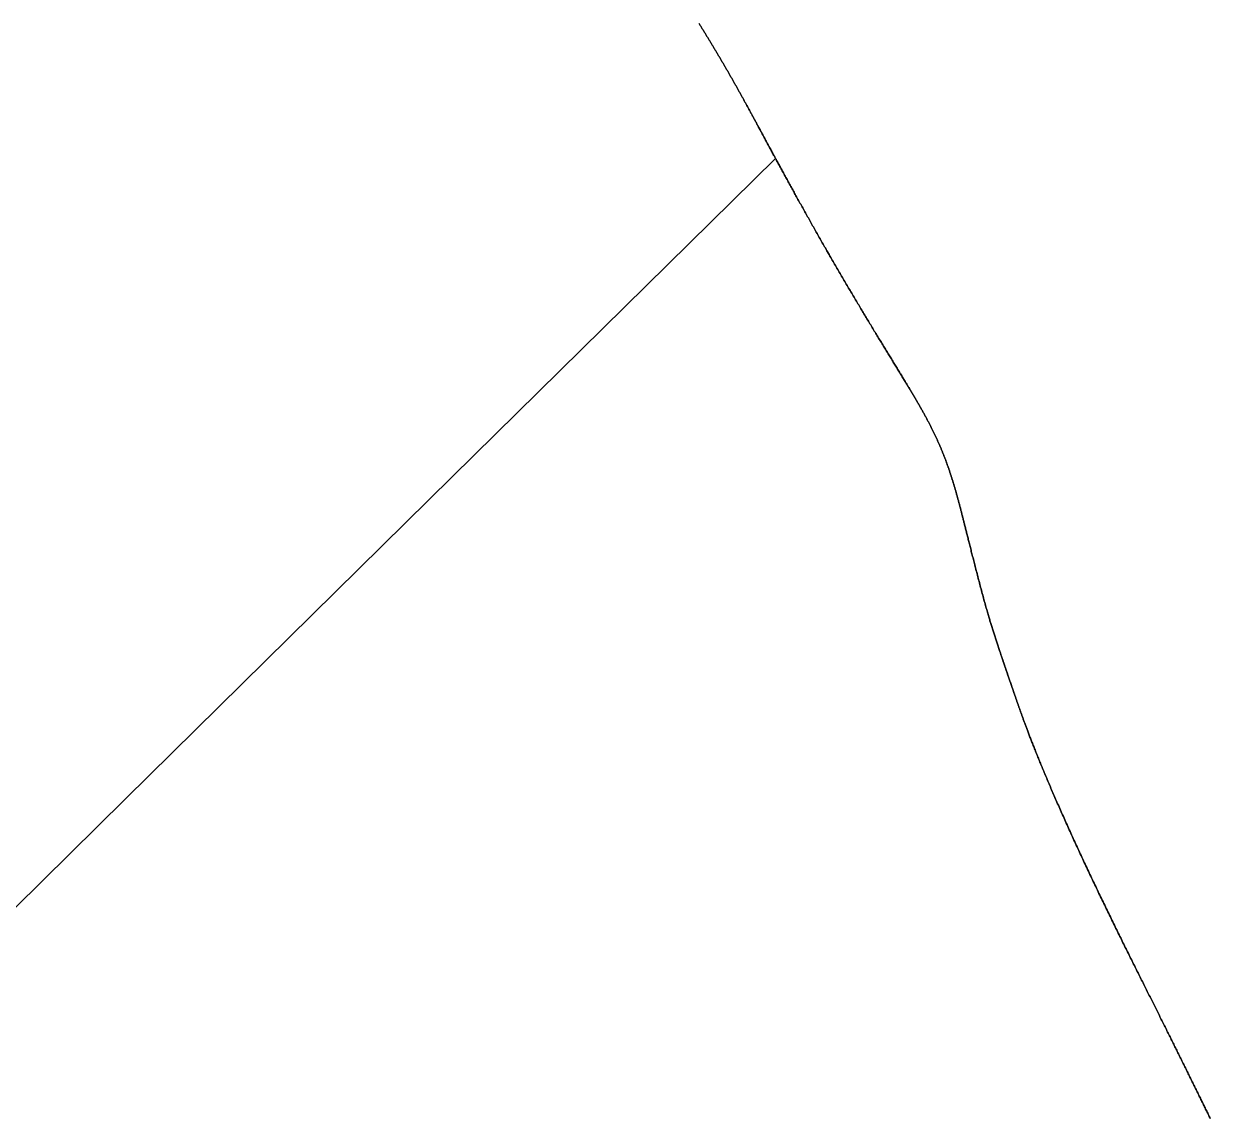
# Model space of a CAD drawing. Header units: inches. Extents: x 130170 to 284068, y 377793 to 804530.
# Drawn here: x 248986.3 to 249072.9, y 747036.5 to 747116.5 of the extents above; entities that cross this region are included whole.
import ezdxf

# ---------------------------------------------------------------- set-up
doc = ezdxf.new("R2010")
doc.units = ezdxf.units.IN
doc.header["$MEASUREMENT"] = 0
doc.layers.add('muni_il', color=7, linetype='Continuous')

msp = doc.modelspace()

# ---------------------------------------------------------------- linework, layer by layer
at = {"layer": 'muni_il'}
for points in [[(249035.574, 747116.476), (249035.603, 747116.429), (249035.632, 747116.382), (249035.661, 747116.335), (249035.69, 747116.287), (249035.719, 747116.24), (249035.748, 747116.193), (249035.777, 747116.146), (249035.806, 747116.099), (249035.834, 747116.052), (249035.863, 747116.006), (249035.892, 747115.959), (249035.92, 747115.912), (249035.949, 747115.865), (249035.977, 747115.819), (249036.006, 747115.772), (249036.034, 747115.726), (249036.063, 747115.679), (249036.091, 747115.633), (249036.119, 747115.586), (249036.147, 747115.54), (249036.176, 747115.494), (249036.204, 747115.447), (249036.232, 747115.401), (249036.26, 747115.355), (249036.288, 747115.309), (249036.316, 747115.263), (249036.344, 747115.217), (249036.371, 747115.171), (249036.399, 747115.125), (249036.427, 747115.079), (249036.455, 747115.033), (249036.482, 747114.987), (249036.51, 747114.941), (249036.537, 747114.896), (249036.565, 747114.85), (249036.592, 747114.804), (249036.62, 747114.759), (249036.647, 747114.713), (249036.674, 747114.667), (249036.702, 747114.622), (249036.729, 747114.576), (249036.756, 747114.531), (249036.783, 747114.485), (249036.81, 747114.44), (249036.837, 747114.394), (249036.864, 747114.349), (249036.891, 747114.304), (249036.918, 747114.258), (249036.945, 747114.213), (249036.972, 747114.168), (249036.999, 747114.122), (249037.026, 747114.077), (249037.053, 747114.032), (249037.079, 747113.987), (249037.106, 747113.941), (249037.133, 747113.896), (249037.159, 747113.851), (249037.186, 747113.806), (249037.213, 747113.76), (249037.239, 747113.715), (249037.266, 747113.67), (249037.292, 747113.625), (249037.319, 747113.579), (249037.345, 747113.534), (249037.372, 747113.489), (249037.398, 747113.444), (249037.424, 747113.398), (249037.451, 747113.353), (249037.477, 747113.307), (249037.503, 747113.262), (249037.53, 747113.217), (249037.556, 747113.171), (249037.582, 747113.126), (249037.609, 747113.08), (249037.635, 747113.035), (249037.661, 747112.989), (249037.687, 747112.944), (249037.714, 747112.898), (249037.74, 747112.852), (249037.766, 747112.807), (249037.793, 747112.761), (249037.819, 747112.715), (249037.845, 747112.669), (249037.871, 747112.623), (249037.898, 747112.577), (249037.924, 747112.531), (249037.95, 747112.485), (249037.977, 747112.438), (249038.003, 747112.392), (249038.029, 747112.345), (249038.056, 747112.299), (249038.082, 747112.252), (249038.109, 747112.205), (249038.135, 747112.159), (249038.161, 747112.112), (249038.188, 747112.065), (249038.214, 747112.018), (249038.241, 747111.97), (249038.268, 747111.923), (249038.294, 747111.876), (249038.321, 747111.828), (249038.348, 747111.78), (249038.374, 747111.732), (249038.401, 747111.685), (249038.428, 747111.636), (249038.455, 747111.588), (249038.482, 747111.54), (249038.509, 747111.491), (249038.536, 747111.443), (249038.563, 747111.394), (249038.59, 747111.345), (249038.618, 747111.295), (249038.645, 747111.246), (249038.672, 747111.197), (249038.7, 747111.147), (249038.727, 747111.097), (249038.755, 747111.047), (249038.783, 747110.997), (249038.811, 747110.946), (249038.838, 747110.896), (249038.866, 747110.845), (249038.894, 747110.794), (249038.922, 747110.743), (249038.951, 747110.691), (249038.979, 747110.64), (249039.008, 747110.588), (249039.036, 747110.535), (249039.065, 747110.483), (249039.093, 747110.431), (249039.122, 747110.378), (249039.151, 747110.325), (249039.18, 747110.271), (249039.209, 747110.218), (249039.239, 747110.164), (249039.268, 747110.11), (249039.298, 747110.056), (249039.327, 747110.001), (249039.357, 747109.946), (249039.387, 747109.891), (249039.417, 747109.836), (249039.448, 747109.78), (249039.478, 747109.724), (249039.508, 747109.668), (249039.539, 747109.611), (249039.57, 747109.554), (249039.601, 747109.497), (249039.632, 747109.44), (249039.663, 747109.382), (249039.695, 747109.324), (249039.726, 747109.266), (249039.758, 747109.207), (249039.79, 747109.148), (249039.822, 747109.089), (249039.854, 747109.029), (249039.886, 747108.969), (249039.919, 747108.909), (249039.952, 747108.848), (249039.985, 747108.787), (249040.018, 747108.725), (249040.051, 747108.664), (249040.085, 747108.602), (249040.118, 747108.539), (249040.152, 747108.476), (249040.186, 747108.413), (249040.22, 747108.35), (249040.255, 747108.286), (249040.29, 747108.221), (249040.325, 747108.157), (249040.36, 747108.092), (249040.395, 747108.027), (249040.43, 747107.961), (249040.466, 747107.895), (249040.502, 747107.828), (249040.538, 747107.761), (249040.574, 747107.694), (249040.611, 747107.626), (249040.648, 747107.558), (249040.685, 747107.49), (249040.722, 747107.421), (249040.759, 747107.351), (249040.797, 747107.282), (249040.835, 747107.212), (249040.873, 747107.141), (249040.911, 747107.07), (249040.95, 747106.999), (249040.989, 747106.927), (249041.028, 747106.855), (249041.067, 747106.783), (249041.106, 747106.71), (249041.147, 747106.635), (249017.547, 747083.375), (248993.703, 747059.875), (248971.422, 747037.875)], [(249072.882, 747036.529), (249072.844, 747036.605), (249072.807, 747036.681), (249072.77, 747036.757), (249072.732, 747036.834), (249072.695, 747036.91), (249072.657, 747036.987), (249072.619, 747037.064), (249072.581, 747037.141), (249072.543, 747037.219), (249072.505, 747037.296), (249072.467, 747037.374), (249072.429, 747037.452), (249072.39, 747037.531), (249072.352, 747037.609), (249072.313, 747037.688), (249072.275, 747037.766), (249072.236, 747037.845), (249072.197, 747037.924), (249072.158, 747038.004), (249072.119, 747038.083), (249072.08, 747038.163), (249072.041, 747038.243), (249072.001, 747038.323), (249071.962, 747038.403), (249071.922, 747038.484), (249071.883, 747038.564), (249071.843, 747038.645), (249071.803, 747038.726), (249071.764, 747038.807), (249071.724, 747038.889), (249071.683, 747038.97), (249071.643, 747039.052), (249071.603, 747039.134), (249071.563, 747039.216), (249071.522, 747039.298), (249071.482, 747039.381), (249071.441, 747039.463), (249071.4, 747039.546), (249071.359, 747039.629), (249071.318, 747039.712), (249071.277, 747039.796), (249071.236, 747039.879), (249071.195, 747039.963), (249071.153, 747040.047), (249071.112, 747040.131), (249071.07, 747040.216), (249071.028, 747040.3), (249070.987, 747040.385), (249070.945, 747040.47), (249070.903, 747040.555), (249070.86, 747040.64), (249070.818, 747040.726), (249070.776, 747040.811), (249070.733, 747040.897), (249070.691, 747040.984), (249070.648, 747041.07), (249070.605, 747041.156), (249070.562, 747041.243), (249070.519, 747041.33), (249070.476, 747041.417), (249070.432, 747041.505), (249070.389, 747041.592), (249070.345, 747041.68), (249070.302, 747041.768), (249070.258, 747041.857), (249070.214, 747041.945), (249070.17, 747042.034), (249070.126, 747042.123), (249070.081, 747042.212), (249070.037, 747042.301), (249069.992, 747042.391), (249069.947, 747042.481), (249069.902, 747042.571), (249069.857, 747042.662), (249069.812, 747042.753), (249069.767, 747042.843), (249069.721, 747042.935), (249069.676, 747043.026), (249069.63, 747043.118), (249069.584, 747043.21), (249069.538, 747043.302), (249069.492, 747043.395), (249069.445, 747043.488), (249069.399, 747043.581), (249069.352, 747043.675), (249069.305, 747043.768), (249069.258, 747043.862), (249069.211, 747043.957), (249069.164, 747044.051), (249069.116, 747044.146), (249069.069, 747044.242), (249069.021, 747044.337), (249068.973, 747044.433), (249068.925, 747044.53), (249068.876, 747044.626), (249068.828, 747044.723), (249068.779, 747044.82), (249068.73, 747044.918), (249068.681, 747045.016), (249068.632, 747045.114), (249068.582, 747045.213), (249068.533, 747045.312), (249068.483, 747045.411), (249068.433, 747045.511), (249068.383, 747045.611), (249068.333, 747045.712), (249068.282, 747045.812), (249068.232, 747045.914), (249068.181, 747046.015), (249068.13, 747046.117), (249068.078, 747046.22), (249068.027, 747046.322), (249067.975, 747046.425), (249067.924, 747046.529), (249067.872, 747046.633), (249067.819, 747046.737), (249067.767, 747046.842), (249067.715, 747046.947), (249067.662, 747047.053), (249067.609, 747047.159), (249067.556, 747047.265), (249067.502, 747047.372), (249067.449, 747047.479), (249067.395, 747047.586), (249067.341, 747047.694), (249067.287, 747047.803), (249067.233, 747047.912), (249067.179, 747048.021), (249067.124, 747048.131), (249067.069, 747048.241), (249067.014, 747048.351), (249066.959, 747048.462), (249066.904, 747048.573), (249066.848, 747048.685), (249066.793, 747048.797), (249066.737, 747048.91), (249066.681, 747049.023), (249066.625, 747049.136), (249066.568, 747049.25), (249066.512, 747049.364), (249066.455, 747049.479), (249066.398, 747049.594), (249066.342, 747049.71), (249066.284, 747049.825), (249066.227, 747049.942), (249066.17, 747050.058), (249066.112, 747050.175), (249066.054, 747050.293), (249065.997, 747050.411), (249065.939, 747050.529), (249065.881, 747050.647), (249065.822, 747050.766), (249065.764, 747050.885), (249065.706, 747051.005), (249065.647, 747051.125), (249065.588, 747051.245), (249065.53, 747051.366), (249065.471, 747051.487), (249065.412, 747051.608), (249065.353, 747051.73), (249065.293, 747051.852), (249065.234, 747051.974), (249065.175, 747052.096), (249065.116, 747052.219), (249065.056, 747052.342), (249064.997, 747052.466), (249064.937, 747052.589), (249064.878, 747052.713), (249064.818, 747052.837), (249064.758, 747052.961), (249064.699, 747053.086), (249064.639, 747053.21), (249064.579, 747053.335), (249064.52, 747053.46), (249064.46, 747053.586), (249064.4, 747053.711), (249064.341, 747053.836), (249064.281, 747053.962), (249064.221, 747054.088), (249064.162, 747054.214), (249064.102, 747054.34), (249064.043, 747054.466), (249063.983, 747054.592), (249063.924, 747054.718), (249063.865, 747054.844), (249063.805, 747054.97), (249063.746, 747055.097), (249063.687, 747055.223), (249063.628, 747055.349), (249063.569, 747055.475), (249063.511, 747055.601), (249063.452, 747055.727), (249063.394, 747055.853), (249063.335, 747055.979), (249063.277, 747056.105), (249063.219, 747056.23), (249063.161, 747056.356), (249063.104, 747056.481), (249063.046, 747056.606), (249062.989, 747056.731), (249062.932, 747056.856), (249062.875, 747056.98), (249062.819, 747057.105), (249062.762, 747057.229), (249062.706, 747057.352), (249062.65, 747057.476), (249062.594, 747057.599), (249062.539, 747057.721), (249062.484, 747057.844), (249062.429, 747057.966), (249062.374, 747058.087), (249062.32, 747058.209), (249062.266, 747058.329), (249062.212, 747058.45), (249062.158, 747058.57), (249062.105, 747058.689), (249062.053, 747058.808), (249062, 747058.927), (249061.948, 747059.044), (249061.896, 747059.162), (249061.845, 747059.279), (249061.793, 747059.395), (249061.743, 747059.511), (249061.692, 747059.626), (249061.642, 747059.74), (249061.593, 747059.854), (249061.543, 747059.968), (249061.495, 747060.08), (249061.446, 747060.192), (249061.398, 747060.303), (249061.35, 747060.414), (249061.303, 747060.524), (249061.256, 747060.633), (249061.21, 747060.741), (249061.164, 747060.849), (249061.118, 747060.956), (249061.073, 747061.062), (249061.029, 747061.168), (249060.984, 747061.272), (249060.941, 747061.376), (249060.897, 747061.479), (249060.854, 747061.581), (249060.812, 747061.682), (249060.77, 747061.783), (249060.728, 747061.882), (249060.687, 747061.981), (249060.647, 747062.079), (249060.606, 747062.176), (249060.567, 747062.272), (249060.527, 747062.367), (249060.489, 747062.462), (249060.45, 747062.555), (249060.413, 747062.648), (249060.375, 747062.739), (249060.338, 747062.83), (249060.302, 747062.92), (249060.266, 747063.009), (249060.23, 747063.097), (249060.195, 747063.184), (249060.161, 747063.27), (249060.127, 747063.355), (249060.093, 747063.44), (249060.06, 747063.523), (249060.027, 747063.606), (249059.995, 747063.687), (249059.963, 747063.768), (249059.931, 747063.848), (249059.9, 747063.926), (249059.87, 747064.004), (249059.84, 747064.081), (249059.81, 747064.158), (249059.781, 747064.233), (249059.752, 747064.307), (249059.724, 747064.381), (249059.696, 747064.453), (249059.668, 747064.525), (249059.641, 747064.596), (249059.614, 747064.666), (249059.588, 747064.735), (249059.562, 747064.803), (249059.536, 747064.871), (249059.511, 747064.937), (249059.487, 747065.003), (249059.462, 747065.068), (249059.438, 747065.132), (249059.414, 747065.196), (249059.391, 747065.259), (249059.368, 747065.32), (249059.345, 747065.382), (249059.323, 747065.442), (249059.301, 747065.502), (249059.279, 747065.561), (249059.258, 747065.619), (249059.237, 747065.677), (249059.216, 747065.734), (249059.196, 747065.79), (249059.175, 747065.846), (249059.155, 747065.901), (249059.136, 747065.955), (249059.116, 747066.009), (249059.097, 747066.062), (249059.078, 747066.114), (249059.06, 747066.166), (249059.041, 747066.218), (249059.023, 747066.269), (249059.005, 747066.319), (249058.988, 747066.369), (249058.97, 747066.418), (249058.953, 747066.467), (249058.936, 747066.516), (249058.919, 747066.564), (249058.902, 747066.611), (249058.886, 747066.658), (249058.869, 747066.705), (249058.853, 747066.751), (249058.837, 747066.797), (249058.821, 747066.843), (249058.805, 747066.888), (249058.79, 747066.933), (249058.774, 747066.977), (249058.759, 747067.021), (249058.744, 747067.065), (249058.729, 747067.109), (249058.714, 747067.152), (249058.699, 747067.195), (249058.684, 747067.237), (249058.669, 747067.28), (249058.655, 747067.322), (249058.64, 747067.364), (249058.626, 747067.405), (249058.612, 747067.447), (249058.598, 747067.488), (249058.583, 747067.529), (249058.569, 747067.57), (249058.555, 747067.61), (249058.542, 747067.651), (249058.528, 747067.691), (249058.514, 747067.731), (249058.5, 747067.77), (249058.487, 747067.81), (249058.473, 747067.849), (249058.46, 747067.889), (249058.446, 747067.928), (249058.433, 747067.967), (249058.42, 747068.005), (249058.406, 747068.044), (249058.393, 747068.082), (249058.38, 747068.121), (249058.367, 747068.159), (249058.354, 747068.197), (249058.341, 747068.234), (249058.328, 747068.272), (249058.315, 747068.309), (249058.302, 747068.347), (249058.29, 747068.384), (249058.277, 747068.421), (249058.264, 747068.457), (249058.252, 747068.494), (249058.239, 747068.53), (249058.227, 747068.566), (249058.214, 747068.602), (249058.202, 747068.638), (249058.19, 747068.674), (249058.178, 747068.709), (249058.165, 747068.744), (249058.153, 747068.779), (249058.141, 747068.814), (249058.13, 747068.849), (249058.118, 747068.883), (249058.106, 747068.917), (249058.094, 747068.951), (249058.083, 747068.984), (249058.071, 747069.018), (249058.06, 747069.051), (249058.048, 747069.084), (249058.037, 747069.117), (249058.026, 747069.149), (249058.015, 747069.181), (249058.004, 747069.213), (249057.993, 747069.245), (249057.982, 747069.277), (249057.971, 747069.308), (249057.961, 747069.339), (249057.95, 747069.37), (249057.94, 747069.401), (249057.929, 747069.431), (249057.919, 747069.462), (249057.908, 747069.492), (249057.898, 747069.522), (249057.888, 747069.552), (249057.877, 747069.582), (249057.867, 747069.611), (249057.857, 747069.641), (249057.847, 747069.671), (249057.837, 747069.7), (249057.827, 747069.73), (249057.816, 747069.76), (249057.806, 747069.79), (249057.796, 747069.82), (249057.786, 747069.85), (249057.775, 747069.881), (249057.765, 747069.912), (249057.754, 747069.943), (249057.743, 747069.975), (249057.732, 747070.007), (249057.721, 747070.04), (249057.71, 747070.073), (249057.698, 747070.108), (249057.686, 747070.143), (249057.674, 747070.179), (249057.661, 747070.216), (249057.648, 747070.255), (249057.635, 747070.294), (249057.621, 747070.336), (249057.606, 747070.378), (249057.591, 747070.423), (249057.575, 747070.469), (249057.559, 747070.518), (249057.524, 747070.621), (249056.861, 747072.673), (249056.843, 747072.733), (249056.824, 747072.796), (249056.804, 747072.863), (249056.783, 747072.933), (249056.761, 747073.006), (249056.738, 747073.083), (249056.715, 747073.162), (249056.691, 747073.245), (249056.666, 747073.33), (249056.641, 747073.418), (249056.615, 747073.509), (249056.589, 747073.602), (249056.562, 747073.698), (249056.534, 747073.795), (249056.506, 747073.895), (249056.478, 747073.996), (249056.449, 747074.1), (249056.42, 747074.204), (249056.391, 747074.31), (249056.362, 747074.417), (249056.332, 747074.526), (249056.303, 747074.635), (249056.273, 747074.745), (249056.243, 747074.855), (249056.213, 747074.967), (249056.183, 747075.078), (249056.153, 747075.19), (249056.123, 747075.302), (249056.094, 747075.415), (249056.064, 747075.527), (249056.034, 747075.639), (249056.005, 747075.751), (249055.975, 747075.862), (249055.946, 747075.973), (249055.917, 747076.084), (249055.888, 747076.194), (249055.86, 747076.304), (249055.832, 747076.413), (249055.804, 747076.521), (249055.776, 747076.628), (249055.748, 747076.735), (249055.721, 747076.841), (249055.694, 747076.945), (249055.667, 747077.049), (249055.641, 747077.152), (249055.615, 747077.254), (249055.589, 747077.355), (249055.564, 747077.454), (249055.538, 747077.553), (249055.514, 747077.651), (249055.489, 747077.747), (249055.465, 747077.842), (249055.441, 747077.936), (249055.418, 747078.029), (249055.394, 747078.121), (249055.371, 747078.212), (249055.349, 747078.302), (249055.326, 747078.39), (249055.304, 747078.477), (249055.283, 747078.563), (249055.261, 747078.649), (249055.24, 747078.732), (249055.219, 747078.815), (249055.199, 747078.897), (249055.179, 747078.978), (249055.159, 747079.057), (249055.139, 747079.136), (249055.119, 747079.213), (249055.1, 747079.29), (249055.081, 747079.365), (249055.062, 747079.44), (249055.044, 747079.514), (249055.026, 747079.586), (249055.008, 747079.658), (249054.99, 747079.729), (249054.972, 747079.799), (249054.955, 747079.868), (249054.938, 747079.936), (249054.921, 747080.003), (249054.904, 747080.07), (249054.887, 747080.136), (249054.871, 747080.201), (249054.854, 747080.265), (249054.838, 747080.329), (249054.822, 747080.392), (249054.806, 747080.454), (249054.791, 747080.516), (249054.775, 747080.577), (249054.76, 747080.638), (249054.744, 747080.697), (249054.729, 747080.757), (249054.714, 747080.815), (249054.699, 747080.874), (249054.684, 747080.931), (249054.669, 747080.988), (249054.654, 747081.045), (249054.64, 747081.101), (249054.625, 747081.157), (249054.611, 747081.213), (249054.596, 747081.267), (249054.582, 747081.322), (249054.567, 747081.376), (249054.553, 747081.43), (249054.539, 747081.484), (249054.525, 747081.537), (249054.51, 747081.589), (249054.496, 747081.642), (249054.482, 747081.694), (249054.468, 747081.746), (249054.454, 747081.798), (249054.44, 747081.849), (249054.426, 747081.9), (249054.412, 747081.951), (249054.398, 747082.002), (249054.384, 747082.052), (249054.37, 747082.103), (249054.356, 747082.153), (249054.342, 747082.203), (249054.327, 747082.252), (249054.313, 747082.302), (249054.299, 747082.351), (249054.285, 747082.401), (249054.271, 747082.45), (249054.257, 747082.499), (249054.243, 747082.547), (249054.228, 747082.596), (249054.214, 747082.645), (249054.2, 747082.693), (249054.185, 747082.742), (249054.171, 747082.79), (249054.156, 747082.838), (249054.142, 747082.886), (249054.127, 747082.934), (249054.113, 747082.982), (249054.098, 747083.03), (249054.083, 747083.078), (249054.068, 747083.126), (249054.053, 747083.173), (249054.038, 747083.221), (249054.023, 747083.269), (249054.008, 747083.316), (249053.993, 747083.364), (249053.978, 747083.411), (249053.963, 747083.458), (249053.947, 747083.506), (249053.932, 747083.553), (249053.916, 747083.6), (249053.901, 747083.648), (249053.885, 747083.695), (249053.869, 747083.742), (249053.853, 747083.789), (249053.838, 747083.837), (249053.821, 747083.884), (249053.805, 747083.931), (249053.789, 747083.978), (249053.773, 747084.025), (249053.756, 747084.072), (249053.74, 747084.119), (249053.723, 747084.166), (249053.707, 747084.214), (249053.69, 747084.261), (249053.673, 747084.308), (249053.656, 747084.355), (249053.639, 747084.402), (249053.621, 747084.449), (249053.604, 747084.496), (249053.587, 747084.543), (249053.569, 747084.59), (249053.551, 747084.637), (249053.534, 747084.685), (249053.516, 747084.732), (249053.498, 747084.779), (249053.48, 747084.826), (249053.461, 747084.873), (249053.443, 747084.92), (249053.424, 747084.968), (249053.406, 747085.015), (249053.387, 747085.062), (249053.368, 747085.109), (249053.349, 747085.157), (249053.33, 747085.204), (249053.311, 747085.251), (249053.291, 747085.299), (249053.272, 747085.346), (249053.252, 747085.394), (249053.232, 747085.441), (249053.212, 747085.489), (249053.192, 747085.536), (249053.172, 747085.584), (249053.151, 747085.631), (249053.131, 747085.679), (249053.11, 747085.727), (249053.089, 747085.775), (249053.068, 747085.822), (249053.047, 747085.87), (249053.025, 747085.918), (249053.004, 747085.966), (249052.982, 747086.014), (249052.961, 747086.062), (249052.939, 747086.111), (249052.916, 747086.159), (249052.894, 747086.207), (249052.872, 747086.256), (249052.849, 747086.304), (249052.826, 747086.353), (249052.803, 747086.402), (249052.78, 747086.45), (249052.757, 747086.499), (249052.733, 747086.548), (249052.71, 747086.597), (249052.686, 747086.646), (249052.662, 747086.696), (249052.637, 747086.745), (249052.613, 747086.795), (249052.588, 747086.844), (249052.563, 747086.894), (249052.538, 747086.944), (249052.513, 747086.994), (249052.488, 747087.044), (249052.462, 747087.094), (249052.436, 747087.145), (249052.41, 747087.195), (249052.384, 747087.246), (249052.358, 747087.297), (249052.331, 747087.348), (249052.304, 747087.399), (249052.277, 747087.45), (249052.25, 747087.502), (249052.222, 747087.554), (249052.194, 747087.606), (249052.166, 747087.658), (249052.138, 747087.71), (249052.11, 747087.763), (249052.081, 747087.815), (249052.052, 747087.868), (249052.023, 747087.921), (249051.994, 747087.975), (249051.964, 747088.028), (249051.935, 747088.082), (249051.904, 747088.136), (249051.874, 747088.19), (249051.844, 747088.245), (249051.813, 747088.3), (249051.782, 747088.355), (249051.75, 747088.41), (249051.719, 747088.465), (249051.687, 747088.521), (249051.655, 747088.577), (249051.623, 747088.634), (249051.59, 747088.69), (249051.557, 747088.747), (249051.524, 747088.805), (249051.491, 747088.862), (249051.457, 747088.92), (249051.423, 747088.978), (249051.389, 747089.037), (249051.355, 747089.096), (249051.32, 747089.155), (249051.285, 747089.214), (249051.25, 747089.274), (249051.214, 747089.334), (249051.179, 747089.395), (249051.143, 747089.455), (249051.106, 747089.517), (249051.07, 747089.578), (249051.033, 747089.64), (249050.995, 747089.702), (249050.958, 747089.765), (249050.92, 747089.828), (249050.882, 747089.891), (249050.844, 747089.955), (249050.805, 747090.019), (249050.766, 747090.084), (249050.727, 747090.149), (249050.688, 747090.214), (249050.648, 747090.28), (249050.608, 747090.346), (249050.567, 747090.413), (249050.527, 747090.48), (249050.486, 747090.547), (249050.445, 747090.615), (249050.403, 747090.683), (249050.361, 747090.752), (249050.319, 747090.821), (249050.277, 747090.89), (249050.234, 747090.96), (249050.192, 747091.031), (249050.148, 747091.101), (249050.105, 747091.173), (249050.061, 747091.244), (249050.017, 747091.316), (249049.973, 747091.389), (249049.928, 747091.462), (249049.883, 747091.535), (249049.838, 747091.609), (249049.793, 747091.684), (249049.747, 747091.758), (249049.701, 747091.834), (249049.654, 747091.909), (249049.608, 747091.985), (249049.561, 747092.062), (249049.514, 747092.139), (249049.467, 747092.216), (249049.419, 747092.294), (249049.371, 747092.372), (249049.323, 747092.451), (249049.275, 747092.53), (249049.226, 747092.61), (249049.177, 747092.69), (249049.128, 747092.77), (249049.078, 747092.851), (249049.029, 747092.933), (249048.979, 747093.015), (249048.929, 747093.097), (249048.878, 747093.179), (249048.828, 747093.262), (249048.777, 747093.346), (249048.726, 747093.43), (249048.675, 747093.514), (249048.623, 747093.599), (249048.571, 747093.684), (249048.52, 747093.769), (249048.467, 747093.855), (249048.415, 747093.942), (249048.362, 747094.028), (249048.31, 747094.115), (249048.257, 747094.203), (249048.204, 747094.291), (249048.15, 747094.379), (249048.097, 747094.467), (249048.043, 747094.556), (249047.989, 747094.646), (249047.935, 747094.735), (249047.881, 747094.825), (249047.827, 747094.915), (249047.772, 747095.006), (249047.718, 747095.097), (249047.663, 747095.188), (249047.608, 747095.28), (249047.553, 747095.372), (249047.497, 747095.464), (249047.442, 747095.556), (249047.387, 747095.649), (249047.331, 747095.742), (249047.275, 747095.835), (249047.219, 747095.929), (249047.164, 747096.023), (249047.108, 747096.117), (249047.051, 747096.211), (249046.995, 747096.306), (249046.939, 747096.401), (249046.883, 747096.496), (249046.826, 747096.591), (249046.77, 747096.686), (249046.713, 747096.782), (249046.656, 747096.878), (249046.6, 747096.974), (249046.543, 747097.07), (249046.486, 747097.166), (249046.429, 747097.263), (249046.372, 747097.359), (249046.316, 747097.456), (249046.259, 747097.553), (249046.202, 747097.65), (249046.145, 747097.747), (249046.088, 747097.844), (249046.031, 747097.941), (249045.974, 747098.039), (249045.917, 747098.136), (249045.86, 747098.234), (249045.803, 747098.331), (249045.746, 747098.429), (249045.69, 747098.527), (249045.633, 747098.624), (249045.576, 747098.722), (249045.519, 747098.82), (249045.463, 747098.918), (249045.406, 747099.016), (249045.349, 747099.113), (249045.293, 747099.211), (249045.236, 747099.309), (249045.18, 747099.406), (249045.124, 747099.504), (249045.068, 747099.602), (249045.012, 747099.699), (249044.955, 747099.797), (249044.9, 747099.894), (249044.844, 747099.991), (249044.788, 747100.089), (249044.732, 747100.186), (249044.677, 747100.283), (249044.622, 747100.379), (249044.566, 747100.476), (249044.511, 747100.573), (249044.456, 747100.669), (249044.401, 747100.766), (249044.347, 747100.862), (249044.292, 747100.958), (249044.238, 747101.054), (249044.184, 747101.149), (249044.129, 747101.245), (249044.076, 747101.34), (249044.022, 747101.435), (249043.968, 747101.53), (249043.915, 747101.624), (249043.861, 747101.719), (249043.808, 747101.813), (249043.755, 747101.907), (249043.703, 747102.001), (249043.65, 747102.094), (249043.598, 747102.187), (249043.546, 747102.28), (249043.494, 747102.373), (249043.442, 747102.465), (249043.39, 747102.557), (249043.339, 747102.649), (249043.288, 747102.74), (249043.237, 747102.832), (249043.186, 747102.923), (249043.136, 747103.013), (249043.085, 747103.103), (249043.035, 747103.193), (249042.986, 747103.283), (249042.936, 747103.372), (249042.887, 747103.461), (249042.837, 747103.55), (249042.788, 747103.638), (249042.74, 747103.726), (249042.691, 747103.814), (249042.643, 747103.901), (249042.595, 747103.988), (249042.547, 747104.074), (249042.5, 747104.161), (249042.452, 747104.246), (249042.405, 747104.332), (249042.358, 747104.417), (249042.312, 747104.501), (249042.265, 747104.586), (249042.219, 747104.67), (249042.173, 747104.753), (249042.128, 747104.836), (249042.082, 747104.919), (249042.037, 747105.001), (249041.992, 747105.083), (249041.948, 747105.165), (249041.903, 747105.246), (249041.859, 747105.327), (249041.815, 747105.407), (249041.772, 747105.487), (249041.728, 747105.566), (249041.685, 747105.645), (249041.642, 747105.724), (249041.599, 747105.802), (249041.557, 747105.88), (249041.515, 747105.958), (249041.473, 747106.035), (249041.431, 747106.111), (249041.39, 747106.188), (249041.349, 747106.263), (249041.308, 747106.339), (249041.267, 747106.414), (249041.226, 747106.488), (249041.186, 747106.563), (249041.147, 747106.635), (249041.147, 747106.635), (249041.106, 747106.71), (249041.067, 747106.783), (249041.028, 747106.855), (249040.989, 747106.927), (249040.95, 747106.999), (249040.911, 747107.07), (249040.873, 747107.141), (249040.835, 747107.212), (249040.797, 747107.282), (249040.759, 747107.351), (249040.722, 747107.421), (249040.685, 747107.49), (249040.648, 747107.558), (249040.611, 747107.626), (249040.574, 747107.694), (249040.538, 747107.761), (249040.502, 747107.828), (249040.466, 747107.895), (249040.43, 747107.961), (249040.395, 747108.027), (249040.36, 747108.092), (249040.325, 747108.157), (249040.29, 747108.221), (249040.255, 747108.286), (249040.22, 747108.35), (249040.186, 747108.413), (249040.152, 747108.476), (249040.118, 747108.539), (249040.085, 747108.602), (249040.051, 747108.664), (249040.018, 747108.725), (249039.985, 747108.787), (249039.952, 747108.848), (249039.919, 747108.909), (249039.886, 747108.969), (249039.854, 747109.029), (249039.822, 747109.089), (249039.79, 747109.148), (249039.758, 747109.207), (249039.726, 747109.266), (249039.695, 747109.324), (249039.663, 747109.382), (249039.632, 747109.44), (249039.601, 747109.497), (249039.57, 747109.554), (249039.539, 747109.611), (249039.508, 747109.668), (249039.478, 747109.724), (249039.448, 747109.78), (249039.417, 747109.836), (249039.387, 747109.891), (249039.357, 747109.946), (249039.327, 747110.001), (249039.298, 747110.056), (249039.268, 747110.11), (249039.239, 747110.164), (249039.209, 747110.218), (249039.18, 747110.271), (249039.151, 747110.325), (249039.122, 747110.378), (249039.093, 747110.431), (249039.065, 747110.483), (249039.036, 747110.535), (249039.008, 747110.588), (249038.979, 747110.64), (249038.951, 747110.691), (249038.922, 747110.743), (249038.894, 747110.794), (249038.866, 747110.845), (249038.838, 747110.896), (249038.811, 747110.946), (249038.783, 747110.997), (249038.755, 747111.047), (249038.727, 747111.097), (249038.7, 747111.147), (249038.672, 747111.197), (249038.645, 747111.246), (249038.618, 747111.295), (249038.59, 747111.345), (249038.563, 747111.394), (249038.536, 747111.443), (249038.509, 747111.491), (249038.482, 747111.54), (249038.455, 747111.588), (249038.428, 747111.636), (249038.401, 747111.685), (249038.374, 747111.732), (249038.348, 747111.78), (249038.321, 747111.828), (249038.294, 747111.876), (249038.268, 747111.923), (249038.241, 747111.97), (249038.214, 747112.018), (249038.188, 747112.065), (249038.161, 747112.112), (249038.135, 747112.159), (249038.109, 747112.205), (249038.082, 747112.252), (249038.056, 747112.299), (249038.029, 747112.345), (249038.003, 747112.392), (249037.977, 747112.438), (249037.95, 747112.485), (249037.924, 747112.531), (249037.898, 747112.577), (249037.871, 747112.623), (249037.845, 747112.669), (249037.819, 747112.715), (249037.793, 747112.761), (249037.766, 747112.807), (249037.74, 747112.852), (249037.714, 747112.898), (249037.687, 747112.944), (249037.661, 747112.989), (249037.635, 747113.035), (249037.609, 747113.08), (249037.582, 747113.126), (249037.556, 747113.171), (249037.53, 747113.217), (249037.503, 747113.262), (249037.477, 747113.307), (249037.451, 747113.353), (249037.424, 747113.398), (249037.398, 747113.444), (249037.372, 747113.489), (249037.345, 747113.534), (249037.319, 747113.579), (249037.292, 747113.625), (249037.266, 747113.67), (249037.239, 747113.715), (249037.213, 747113.76), (249037.186, 747113.806), (249037.159, 747113.851), (249037.133, 747113.896), (249037.106, 747113.941), (249037.079, 747113.987), (249037.053, 747114.032), (249037.026, 747114.077), (249036.999, 747114.122), (249036.972, 747114.168), (249036.945, 747114.213), (249036.918, 747114.258), (249036.891, 747114.304), (249036.864, 747114.349), (249036.837, 747114.394), (249036.81, 747114.44), (249036.783, 747114.485), (249036.756, 747114.531), (249036.729, 747114.576), (249036.702, 747114.622), (249036.674, 747114.667), (249036.647, 747114.713), (249036.62, 747114.759), (249036.592, 747114.804), (249036.565, 747114.85), (249036.537, 747114.896), (249036.51, 747114.941), (249036.482, 747114.987), (249036.455, 747115.033), (249036.427, 747115.079), (249036.399, 747115.125), (249036.371, 747115.171), (249036.344, 747115.217), (249036.316, 747115.263), (249036.288, 747115.309), (249036.26, 747115.355), (249036.232, 747115.401), (249036.204, 747115.447), (249036.176, 747115.494), (249036.147, 747115.54), (249036.119, 747115.586), (249036.091, 747115.633), (249036.063, 747115.679), (249036.034, 747115.726), (249036.006, 747115.772), (249035.977, 747115.819), (249035.949, 747115.865), (249035.92, 747115.912), (249035.892, 747115.959), (249035.863, 747116.006), (249035.834, 747116.052), (249035.806, 747116.099), (249035.777, 747116.146), (249035.748, 747116.193), (249035.719, 747116.24), (249035.69, 747116.287), (249035.661, 747116.335), (249035.632, 747116.382), (249035.603, 747116.429), (249035.574, 747116.476)], [(248971.422, 747037.875), (248993.703, 747059.875), (249017.547, 747083.375), (249041.147, 747106.635), (249041.186, 747106.563), (249041.226, 747106.488), (249041.267, 747106.414), (249041.308, 747106.339), (249041.349, 747106.263), (249041.39, 747106.188), (249041.431, 747106.111), (249041.473, 747106.035), (249041.515, 747105.958), (249041.557, 747105.88), (249041.599, 747105.802), (249041.642, 747105.724), (249041.685, 747105.645), (249041.728, 747105.566), (249041.772, 747105.487), (249041.815, 747105.407), (249041.859, 747105.327), (249041.903, 747105.246), (249041.948, 747105.165), (249041.992, 747105.083), (249042.037, 747105.001), (249042.082, 747104.919), (249042.128, 747104.836), (249042.173, 747104.753), (249042.219, 747104.67), (249042.265, 747104.586), (249042.312, 747104.501), (249042.358, 747104.417), (249042.405, 747104.332), (249042.452, 747104.246), (249042.5, 747104.161), (249042.547, 747104.074), (249042.595, 747103.988), (249042.643, 747103.901), (249042.691, 747103.814), (249042.74, 747103.726), (249042.788, 747103.638), (249042.837, 747103.55), (249042.887, 747103.461), (249042.936, 747103.372), (249042.986, 747103.283), (249043.035, 747103.193), (249043.085, 747103.103), (249043.136, 747103.013), (249043.186, 747102.923), (249043.237, 747102.832), (249043.288, 747102.74), (249043.339, 747102.649), (249043.39, 747102.557), (249043.442, 747102.465), (249043.494, 747102.373), (249043.546, 747102.28), (249043.598, 747102.187), (249043.65, 747102.094), (249043.703, 747102.001), (249043.755, 747101.907), (249043.808, 747101.813), (249043.861, 747101.719), (249043.915, 747101.624), (249043.968, 747101.53), (249044.022, 747101.435), (249044.076, 747101.34), (249044.129, 747101.245), (249044.184, 747101.149), (249044.238, 747101.054), (249044.292, 747100.958), (249044.347, 747100.862), (249044.401, 747100.766), (249044.456, 747100.669), (249044.511, 747100.573), (249044.566, 747100.476), (249044.622, 747100.379), (249044.677, 747100.283), (249044.732, 747100.186), (249044.788, 747100.089), (249044.844, 747099.991), (249044.9, 747099.894), (249044.955, 747099.797), (249045.012, 747099.699), (249045.068, 747099.602), (249045.124, 747099.504), (249045.18, 747099.406), (249045.236, 747099.309), (249045.293, 747099.211), (249045.349, 747099.113), (249045.406, 747099.016), (249045.463, 747098.918), (249045.519, 747098.82), (249045.576, 747098.722), (249045.633, 747098.624), (249045.69, 747098.527), (249045.746, 747098.429), (249045.803, 747098.331), (249045.86, 747098.234), (249045.917, 747098.136), (249045.974, 747098.039), (249046.031, 747097.941), (249046.088, 747097.844), (249046.145, 747097.747), (249046.202, 747097.65), (249046.259, 747097.553), (249046.316, 747097.456), (249046.372, 747097.359), (249046.429, 747097.263), (249046.486, 747097.166), (249046.543, 747097.07), (249046.6, 747096.974), (249046.656, 747096.878), (249046.713, 747096.782), (249046.77, 747096.686), (249046.826, 747096.591), (249046.883, 747096.496), (249046.939, 747096.401), (249046.995, 747096.306), (249047.051, 747096.211), (249047.108, 747096.117), (249047.164, 747096.023), (249047.219, 747095.929), (249047.275, 747095.835), (249047.331, 747095.742), (249047.387, 747095.649), (249047.442, 747095.556), (249047.497, 747095.464), (249047.553, 747095.372), (249047.608, 747095.28), (249047.663, 747095.188), (249047.718, 747095.097), (249047.772, 747095.006), (249047.827, 747094.915), (249047.881, 747094.825), (249047.935, 747094.735), (249047.989, 747094.646), (249048.043, 747094.556), (249048.097, 747094.467), (249048.15, 747094.379), (249048.204, 747094.291), (249048.257, 747094.203), (249048.31, 747094.115), (249048.362, 747094.028), (249048.415, 747093.942), (249048.467, 747093.855), (249048.52, 747093.769), (249048.571, 747093.684), (249048.623, 747093.599), (249048.675, 747093.514), (249048.726, 747093.43), (249048.777, 747093.346), (249048.828, 747093.262), (249048.878, 747093.179), (249048.929, 747093.097), (249048.979, 747093.015), (249049.029, 747092.933), (249049.078, 747092.851), (249049.128, 747092.77), (249049.177, 747092.69), (249049.226, 747092.61), (249049.275, 747092.53), (249049.323, 747092.451), (249049.371, 747092.372), (249049.419, 747092.294), (249049.467, 747092.216), (249049.514, 747092.139), (249049.561, 747092.062), (249049.608, 747091.985), (249049.654, 747091.909), (249049.701, 747091.834), (249049.747, 747091.758), (249049.793, 747091.684), (249049.838, 747091.609), (249049.883, 747091.535), (249049.928, 747091.462), (249049.973, 747091.389), (249050.017, 747091.316), (249050.061, 747091.244), (249050.105, 747091.173), (249050.148, 747091.101), (249050.192, 747091.031), (249050.234, 747090.96), (249050.277, 747090.89), (249050.319, 747090.821), (249050.361, 747090.752), (249050.403, 747090.683), (249050.445, 747090.615), (249050.486, 747090.547), (249050.527, 747090.48), (249050.567, 747090.413), (249050.608, 747090.346), (249050.648, 747090.28), (249050.688, 747090.214), (249050.727, 747090.149), (249050.766, 747090.084), (249050.805, 747090.019), (249050.844, 747089.955), (249050.882, 747089.891), (249050.92, 747089.828), (249050.958, 747089.765), (249050.995, 747089.702), (249051.033, 747089.64), (249051.07, 747089.578), (249051.106, 747089.517), (249051.143, 747089.455), (249051.179, 747089.395), (249051.214, 747089.334), (249051.25, 747089.274), (249051.285, 747089.214), (249051.32, 747089.155), (249051.355, 747089.096), (249051.389, 747089.037), (249051.423, 747088.978), (249051.457, 747088.92), (249051.491, 747088.862), (249051.524, 747088.805), (249051.557, 747088.747), (249051.59, 747088.69), (249051.623, 747088.634), (249051.655, 747088.577), (249051.687, 747088.521), (249051.719, 747088.465), (249051.75, 747088.41), (249051.782, 747088.355), (249051.813, 747088.3), (249051.844, 747088.245), (249051.874, 747088.19), (249051.904, 747088.136), (249051.935, 747088.082), (249051.964, 747088.028), (249051.994, 747087.975), (249052.023, 747087.921), (249052.052, 747087.868), (249052.081, 747087.815), (249052.11, 747087.763), (249052.138, 747087.71), (249052.166, 747087.658), (249052.194, 747087.606), (249052.222, 747087.554), (249052.25, 747087.502), (249052.277, 747087.45), (249052.304, 747087.399), (249052.331, 747087.348), (249052.358, 747087.297), (249052.384, 747087.246), (249052.41, 747087.195), (249052.436, 747087.145), (249052.462, 747087.094), (249052.488, 747087.044), (249052.513, 747086.994), (249052.538, 747086.944), (249052.563, 747086.894), (249052.588, 747086.844), (249052.613, 747086.795), (249052.637, 747086.745), (249052.662, 747086.696), (249052.686, 747086.646), (249052.71, 747086.597), (249052.733, 747086.548), (249052.757, 747086.499), (249052.78, 747086.45), (249052.803, 747086.402), (249052.826, 747086.353), (249052.849, 747086.304), (249052.872, 747086.256), (249052.894, 747086.207), (249052.916, 747086.159), (249052.939, 747086.111), (249052.961, 747086.062), (249052.982, 747086.014), (249053.004, 747085.966), (249053.025, 747085.918), (249053.047, 747085.87), (249053.068, 747085.822), (249053.089, 747085.775), (249053.11, 747085.727), (249053.131, 747085.679), (249053.151, 747085.631), (249053.172, 747085.584), (249053.192, 747085.536), (249053.212, 747085.489), (249053.232, 747085.441), (249053.252, 747085.394), (249053.272, 747085.346), (249053.291, 747085.299), (249053.311, 747085.251), (249053.33, 747085.204), (249053.349, 747085.157), (249053.368, 747085.109), (249053.387, 747085.062), (249053.406, 747085.015), (249053.424, 747084.968), (249053.443, 747084.92), (249053.461, 747084.873), (249053.48, 747084.826), (249053.498, 747084.779), (249053.516, 747084.732), (249053.534, 747084.685), (249053.551, 747084.637), (249053.569, 747084.59), (249053.587, 747084.543), (249053.604, 747084.496), (249053.621, 747084.449), (249053.639, 747084.402), (249053.656, 747084.355), (249053.673, 747084.308), (249053.69, 747084.261), (249053.707, 747084.214), (249053.723, 747084.166), (249053.74, 747084.119), (249053.756, 747084.072), (249053.773, 747084.025), (249053.789, 747083.978), (249053.805, 747083.931), (249053.821, 747083.884), (249053.838, 747083.837), (249053.853, 747083.789), (249053.869, 747083.742), (249053.885, 747083.695), (249053.901, 747083.648), (249053.916, 747083.6), (249053.932, 747083.553), (249053.947, 747083.506), (249053.963, 747083.458), (249053.978, 747083.411), (249053.993, 747083.364), (249054.008, 747083.316), (249054.023, 747083.269), (249054.038, 747083.221), (249054.053, 747083.173), (249054.068, 747083.126), (249054.083, 747083.078), (249054.098, 747083.03), (249054.113, 747082.982), (249054.127, 747082.934), (249054.142, 747082.886), (249054.156, 747082.838), (249054.171, 747082.79), (249054.185, 747082.742), (249054.2, 747082.693), (249054.214, 747082.645), (249054.228, 747082.596), (249054.243, 747082.547), (249054.257, 747082.499), (249054.271, 747082.45), (249054.285, 747082.401), (249054.299, 747082.351), (249054.313, 747082.302), (249054.327, 747082.252), (249054.342, 747082.203), (249054.356, 747082.153), (249054.37, 747082.103), (249054.384, 747082.052), (249054.398, 747082.002), (249054.412, 747081.951), (249054.426, 747081.9), (249054.44, 747081.849), (249054.454, 747081.798), (249054.468, 747081.746), (249054.482, 747081.694), (249054.496, 747081.642), (249054.51, 747081.589), (249054.525, 747081.537), (249054.539, 747081.484), (249054.553, 747081.43), (249054.567, 747081.376), (249054.582, 747081.322), (249054.596, 747081.267), (249054.611, 747081.213), (249054.625, 747081.157), (249054.64, 747081.101), (249054.654, 747081.045), (249054.669, 747080.988), (249054.684, 747080.931), (249054.699, 747080.874), (249054.714, 747080.815), (249054.729, 747080.757), (249054.744, 747080.697), (249054.76, 747080.638), (249054.775, 747080.577), (249054.791, 747080.516), (249054.806, 747080.454), (249054.822, 747080.392), (249054.838, 747080.329), (249054.854, 747080.265), (249054.871, 747080.201), (249054.887, 747080.136), (249054.904, 747080.07), (249054.921, 747080.003), (249054.938, 747079.936), (249054.955, 747079.868), (249054.972, 747079.799), (249054.99, 747079.729), (249055.008, 747079.658), (249055.026, 747079.586), (249055.044, 747079.514), (249055.062, 747079.44), (249055.081, 747079.365), (249055.1, 747079.29), (249055.119, 747079.213), (249055.139, 747079.136), (249055.159, 747079.057), (249055.179, 747078.978), (249055.199, 747078.897), (249055.219, 747078.815), (249055.24, 747078.732), (249055.261, 747078.649), (249055.283, 747078.563), (249055.304, 747078.477), (249055.326, 747078.39), (249055.349, 747078.302), (249055.371, 747078.212), (249055.394, 747078.121), (249055.418, 747078.029), (249055.441, 747077.936), (249055.465, 747077.842), (249055.489, 747077.747), (249055.514, 747077.651), (249055.538, 747077.553), (249055.564, 747077.454), (249055.589, 747077.355), (249055.615, 747077.254), (249055.641, 747077.152), (249055.667, 747077.049), (249055.694, 747076.945), (249055.721, 747076.841), (249055.748, 747076.735), (249055.776, 747076.628), (249055.804, 747076.521), (249055.832, 747076.413), (249055.86, 747076.304), (249055.888, 747076.194), (249055.917, 747076.084), (249055.946, 747075.973), (249055.975, 747075.862), (249056.005, 747075.751), (249056.034, 747075.639), (249056.064, 747075.527), (249056.094, 747075.415), (249056.123, 747075.302), (249056.153, 747075.19), (249056.183, 747075.078), (249056.213, 747074.967), (249056.243, 747074.855), (249056.273, 747074.745), (249056.303, 747074.635), (249056.332, 747074.526), (249056.362, 747074.417), (249056.391, 747074.31), (249056.42, 747074.204), (249056.449, 747074.1), (249056.478, 747073.996), (249056.506, 747073.895), (249056.534, 747073.795), (249056.562, 747073.698), (249056.589, 747073.602), (249056.615, 747073.509), (249056.641, 747073.418), (249056.666, 747073.33), (249056.691, 747073.245), (249056.715, 747073.162), (249056.738, 747073.083), (249056.761, 747073.006), (249056.783, 747072.933), (249056.804, 747072.863), (249056.824, 747072.796), (249056.843, 747072.733), (249056.861, 747072.673), (249057.524, 747070.621), (249057.559, 747070.518), (249057.575, 747070.469), (249057.591, 747070.423), (249057.606, 747070.378), (249057.621, 747070.336), (249057.635, 747070.294), (249057.648, 747070.255), (249057.661, 747070.216), (249057.674, 747070.179), (249057.686, 747070.143), (249057.698, 747070.108), (249057.71, 747070.073), (249057.721, 747070.04), (249057.732, 747070.007), (249057.743, 747069.975), (249057.754, 747069.943), (249057.765, 747069.912), (249057.775, 747069.881), (249057.786, 747069.85), (249057.796, 747069.82), (249057.806, 747069.79), (249057.816, 747069.76), (249057.827, 747069.73), (249057.837, 747069.7), (249057.847, 747069.671), (249057.857, 747069.641), (249057.867, 747069.611), (249057.877, 747069.582), (249057.888, 747069.552), (249057.898, 747069.522), (249057.908, 747069.492), (249057.919, 747069.462), (249057.929, 747069.431), (249057.94, 747069.401), (249057.95, 747069.37), (249057.961, 747069.339), (249057.971, 747069.308), (249057.982, 747069.277), (249057.993, 747069.245), (249058.004, 747069.213), (249058.015, 747069.181), (249058.026, 747069.149), (249058.037, 747069.117), (249058.048, 747069.084), (249058.06, 747069.051), (249058.071, 747069.018), (249058.083, 747068.984), (249058.094, 747068.951), (249058.106, 747068.917), (249058.118, 747068.883), (249058.13, 747068.849), (249058.141, 747068.814), (249058.153, 747068.779), (249058.165, 747068.744), (249058.178, 747068.709), (249058.19, 747068.674), (249058.202, 747068.638), (249058.214, 747068.602), (249058.227, 747068.566), (249058.239, 747068.53), (249058.252, 747068.494), (249058.264, 747068.457), (249058.277, 747068.421), (249058.29, 747068.384), (249058.302, 747068.347), (249058.315, 747068.309), (249058.328, 747068.272), (249058.341, 747068.234), (249058.354, 747068.197), (249058.367, 747068.159), (249058.38, 747068.121), (249058.393, 747068.082), (249058.406, 747068.044), (249058.42, 747068.005), (249058.433, 747067.967), (249058.446, 747067.928), (249058.46, 747067.889), (249058.473, 747067.849), (249058.487, 747067.81), (249058.5, 747067.77), (249058.514, 747067.731), (249058.528, 747067.691), (249058.542, 747067.651), (249058.555, 747067.61), (249058.569, 747067.57), (249058.583, 747067.529), (249058.598, 747067.488), (249058.612, 747067.447), (249058.626, 747067.405), (249058.64, 747067.364), (249058.655, 747067.322), (249058.669, 747067.28), (249058.684, 747067.237), (249058.699, 747067.195), (249058.714, 747067.152), (249058.729, 747067.109), (249058.744, 747067.065), (249058.759, 747067.021), (249058.774, 747066.977), (249058.79, 747066.933), (249058.805, 747066.888), (249058.821, 747066.843), (249058.837, 747066.797), (249058.853, 747066.751), (249058.869, 747066.705), (249058.886, 747066.658), (249058.902, 747066.611), (249058.919, 747066.564), (249058.936, 747066.516), (249058.953, 747066.467), (249058.97, 747066.418), (249058.988, 747066.369), (249059.005, 747066.319), (249059.023, 747066.269), (249059.041, 747066.218), (249059.06, 747066.166), (249059.078, 747066.114), (249059.097, 747066.062), (249059.116, 747066.009), (249059.136, 747065.955), (249059.155, 747065.901), (249059.175, 747065.846), (249059.196, 747065.79), (249059.216, 747065.734), (249059.237, 747065.677), (249059.258, 747065.619), (249059.279, 747065.561), (249059.301, 747065.502), (249059.323, 747065.442), (249059.345, 747065.382), (249059.368, 747065.32), (249059.391, 747065.259), (249059.414, 747065.196), (249059.438, 747065.132), (249059.462, 747065.068), (249059.487, 747065.003), (249059.511, 747064.937), (249059.536, 747064.871), (249059.562, 747064.803), (249059.588, 747064.735), (249059.614, 747064.666), (249059.641, 747064.596), (249059.668, 747064.525), (249059.696, 747064.453), (249059.724, 747064.381), (249059.752, 747064.307), (249059.781, 747064.233), (249059.81, 747064.158), (249059.84, 747064.081), (249059.87, 747064.004), (249059.9, 747063.926), (249059.931, 747063.848), (249059.963, 747063.768), (249059.995, 747063.687), (249060.027, 747063.606), (249060.06, 747063.523), (249060.093, 747063.44), (249060.127, 747063.355), (249060.161, 747063.27), (249060.195, 747063.184), (249060.23, 747063.097), (249060.266, 747063.009), (249060.302, 747062.92), (249060.338, 747062.83), (249060.375, 747062.739), (249060.413, 747062.648), (249060.45, 747062.555), (249060.489, 747062.462), (249060.527, 747062.367), (249060.567, 747062.272), (249060.606, 747062.176), (249060.647, 747062.079), (249060.687, 747061.981), (249060.728, 747061.882), (249060.77, 747061.783), (249060.812, 747061.682), (249060.854, 747061.581), (249060.897, 747061.479), (249060.941, 747061.376), (249060.984, 747061.272), (249061.029, 747061.168), (249061.073, 747061.062), (249061.118, 747060.956), (249061.164, 747060.849), (249061.21, 747060.741), (249061.256, 747060.633), (249061.303, 747060.524), (249061.35, 747060.414), (249061.398, 747060.303), (249061.446, 747060.192), (249061.495, 747060.08), (249061.543, 747059.968), (249061.593, 747059.854), (249061.642, 747059.74), (249061.692, 747059.626), (249061.743, 747059.511), (249061.793, 747059.395), (249061.845, 747059.279), (249061.896, 747059.162), (249061.948, 747059.044), (249062, 747058.927), (249062.053, 747058.808), (249062.105, 747058.689), (249062.158, 747058.57), (249062.212, 747058.45), (249062.266, 747058.329), (249062.32, 747058.209), (249062.374, 747058.087), (249062.429, 747057.966), (249062.484, 747057.844), (249062.539, 747057.721), (249062.594, 747057.599), (249062.65, 747057.476), (249062.706, 747057.352), (249062.762, 747057.229), (249062.819, 747057.105), (249062.875, 747056.98), (249062.932, 747056.856), (249062.989, 747056.731), (249063.046, 747056.606), (249063.104, 747056.481), (249063.161, 747056.356), (249063.219, 747056.23), (249063.277, 747056.105), (249063.335, 747055.979), (249063.394, 747055.853), (249063.452, 747055.727), (249063.511, 747055.601), (249063.569, 747055.475), (249063.628, 747055.349), (249063.687, 747055.223), (249063.746, 747055.097), (249063.805, 747054.97), (249063.865, 747054.844), (249063.924, 747054.718), (249063.983, 747054.592), (249064.043, 747054.466), (249064.102, 747054.34), (249064.162, 747054.214), (249064.221, 747054.088), (249064.281, 747053.962), (249064.341, 747053.836), (249064.4, 747053.711), (249064.46, 747053.586), (249064.52, 747053.46), (249064.579, 747053.335), (249064.639, 747053.21), (249064.699, 747053.086), (249064.758, 747052.961), (249064.818, 747052.837), (249064.878, 747052.713), (249064.937, 747052.589), (249064.997, 747052.466), (249065.056, 747052.342), (249065.116, 747052.219), (249065.175, 747052.096), (249065.234, 747051.974), (249065.293, 747051.852), (249065.353, 747051.73), (249065.412, 747051.608), (249065.471, 747051.487), (249065.53, 747051.366), (249065.588, 747051.245), (249065.647, 747051.125), (249065.706, 747051.005), (249065.764, 747050.885), (249065.822, 747050.766), (249065.881, 747050.647), (249065.939, 747050.529), (249065.997, 747050.411), (249066.054, 747050.293), (249066.112, 747050.175), (249066.17, 747050.058), (249066.227, 747049.942), (249066.284, 747049.825), (249066.342, 747049.71), (249066.398, 747049.594), (249066.455, 747049.479), (249066.512, 747049.364), (249066.568, 747049.25), (249066.625, 747049.136), (249066.681, 747049.023), (249066.737, 747048.91), (249066.793, 747048.797), (249066.848, 747048.685), (249066.904, 747048.573), (249066.959, 747048.462), (249067.014, 747048.351), (249067.069, 747048.241), (249067.124, 747048.131), (249067.179, 747048.021), (249067.233, 747047.912), (249067.287, 747047.803), (249067.341, 747047.694), (249067.395, 747047.586), (249067.449, 747047.479), (249067.502, 747047.372), (249067.556, 747047.265), (249067.609, 747047.159), (249067.662, 747047.053), (249067.715, 747046.947), (249067.767, 747046.842), (249067.819, 747046.737), (249067.872, 747046.633), (249067.924, 747046.529), (249067.975, 747046.425), (249068.027, 747046.322), (249068.078, 747046.22), (249068.13, 747046.117), (249068.181, 747046.015), (249068.232, 747045.914), (249068.282, 747045.812), (249068.333, 747045.712), (249068.383, 747045.611), (249068.433, 747045.511), (249068.483, 747045.411), (249068.533, 747045.312), (249068.582, 747045.213), (249068.632, 747045.114), (249068.681, 747045.016), (249068.73, 747044.918), (249068.779, 747044.82), (249068.828, 747044.723), (249068.876, 747044.626), (249068.925, 747044.53), (249068.973, 747044.433), (249069.021, 747044.337), (249069.069, 747044.242), (249069.116, 747044.146), (249069.164, 747044.051), (249069.211, 747043.957), (249069.258, 747043.862), (249069.305, 747043.768), (249069.352, 747043.675), (249069.399, 747043.581), (249069.445, 747043.488), (249069.492, 747043.395), (249069.538, 747043.302), (249069.584, 747043.21), (249069.63, 747043.118), (249069.676, 747043.026), (249069.721, 747042.935), (249069.767, 747042.843), (249069.812, 747042.753), (249069.857, 747042.662), (249069.902, 747042.571), (249069.947, 747042.481), (249069.992, 747042.391), (249070.037, 747042.301), (249070.081, 747042.212), (249070.126, 747042.123), (249070.17, 747042.034), (249070.214, 747041.945), (249070.258, 747041.857), (249070.302, 747041.768), (249070.345, 747041.68), (249070.389, 747041.592), (249070.432, 747041.505), (249070.476, 747041.417), (249070.519, 747041.33), (249070.562, 747041.243), (249070.605, 747041.156), (249070.648, 747041.07), (249070.691, 747040.984), (249070.733, 747040.897), (249070.776, 747040.811), (249070.818, 747040.726), (249070.86, 747040.64), (249070.903, 747040.555), (249070.945, 747040.47), (249070.987, 747040.385), (249071.028, 747040.3), (249071.07, 747040.216), (249071.112, 747040.131), (249071.153, 747040.047), (249071.195, 747039.963), (249071.236, 747039.879), (249071.277, 747039.796), (249071.318, 747039.712), (249071.359, 747039.629), (249071.4, 747039.546), (249071.441, 747039.463), (249071.482, 747039.381), (249071.522, 747039.298), (249071.563, 747039.216), (249071.603, 747039.134), (249071.643, 747039.052), (249071.683, 747038.97), (249071.724, 747038.889), (249071.764, 747038.807), (249071.803, 747038.726), (249071.843, 747038.645), (249071.883, 747038.564), (249071.922, 747038.484), (249071.962, 747038.403), (249072.001, 747038.323), (249072.041, 747038.243), (249072.08, 747038.163), (249072.119, 747038.083), (249072.158, 747038.004), (249072.197, 747037.924), (249072.236, 747037.845), (249072.275, 747037.766), (249072.313, 747037.688), (249072.352, 747037.609), (249072.39, 747037.531), (249072.429, 747037.452), (249072.467, 747037.374), (249072.505, 747037.296), (249072.543, 747037.219), (249072.581, 747037.141), (249072.619, 747037.064), (249072.657, 747036.987), (249072.695, 747036.91), (249072.732, 747036.834), (249072.77, 747036.757), (249072.807, 747036.681), (249072.844, 747036.605), (249072.882, 747036.529)]]:
    msp.add_lwpolyline(points, dxfattribs=at)

doc.saveas('drawing.dxf')
